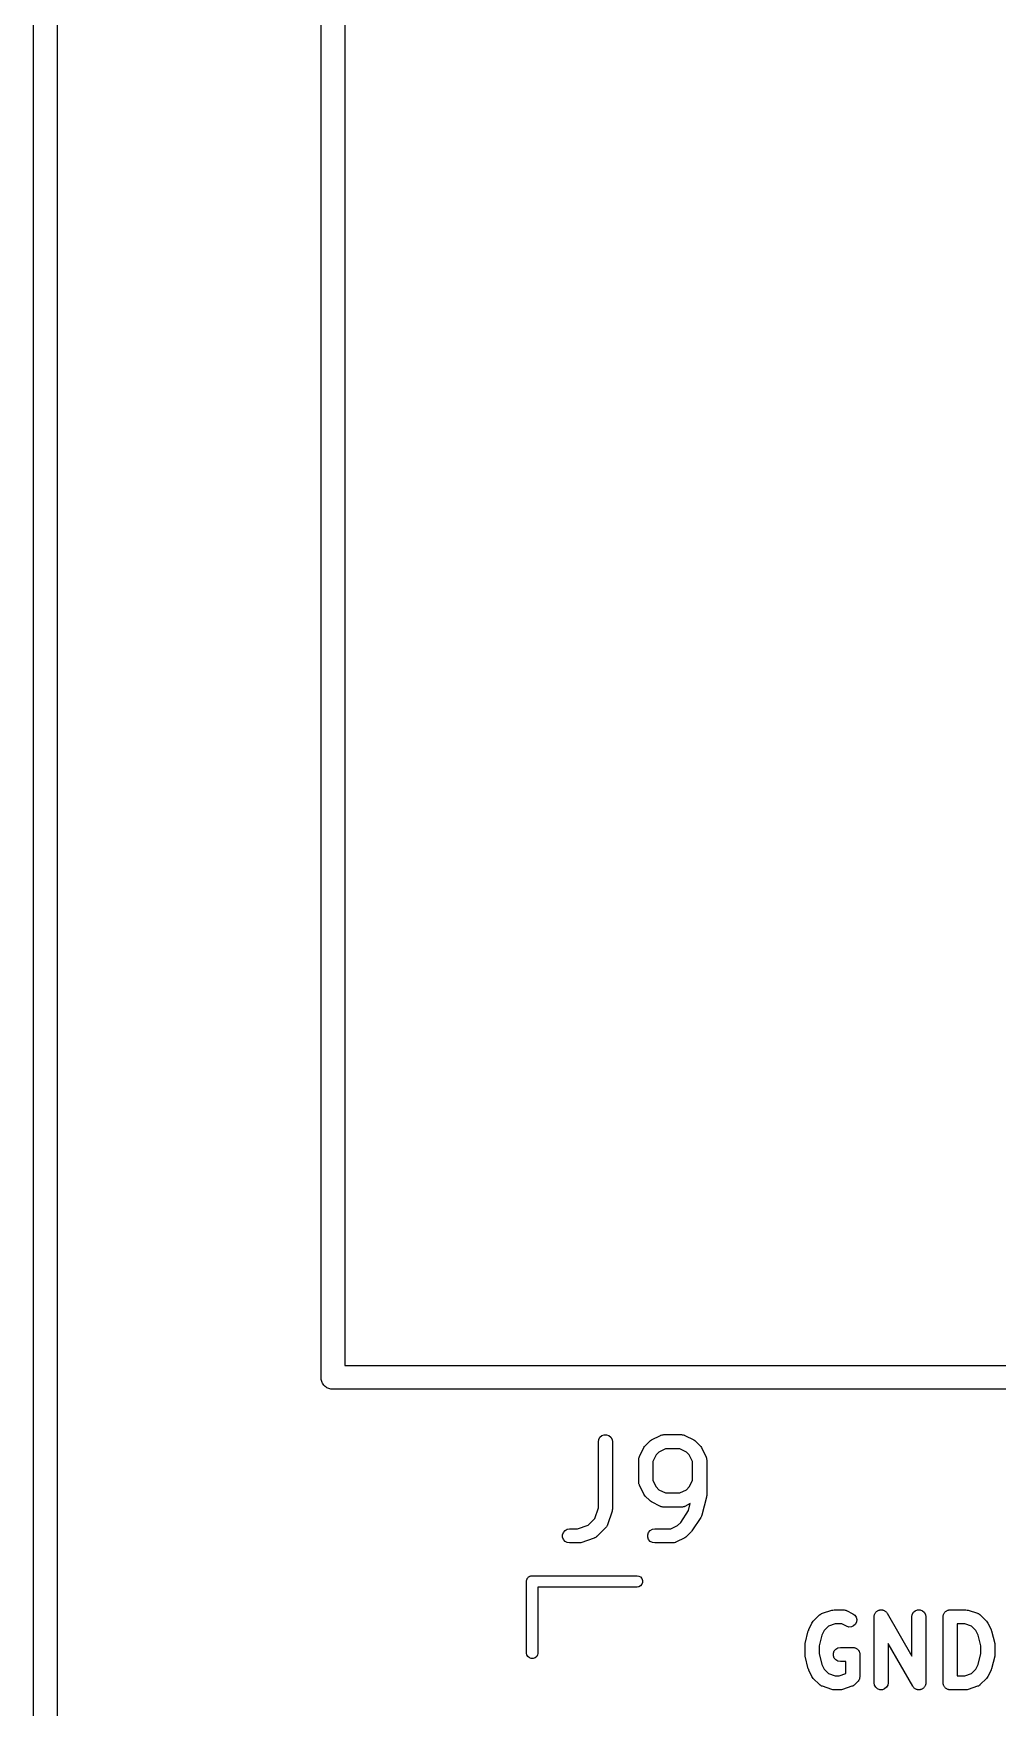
# Model space of a CAD drawing. Extents: x 10 to 287, y -200 to -10.
# Drawn here: x 115.39 to 125.62, y -107.64 to -89.86 of the extents above; entities that cross this region are included whole.
import ezdxf

# ---------------------------------------------------------------- set-up
doc = ezdxf.new("R2010")
doc.units = 0
doc.header["$MEASUREMENT"] = 0
doc.layers.add('BLACK', color=7, linetype='CONTINUOUS')

msp = doc.modelspace()

# ---------------------------------------------------------------- linework, layer by layer
at = {"layer": 'BLACK', "linetype": 'CONTINUOUS'}
for p, q in [((118.442, -104.113), (118.442, -74.157)), ((118.692, -74.26), (118.692, -104.01)), ((115.638, -81.5111), (115.638, -131.693)), ((115.388, -131.646), (115.388, -81.6581)), ((118.442, -104.157), (118.442, -104.113)), ((118.446, -104.167), (118.442, -104.157)), ((118.448, -104.178), (118.446, -104.167)), ((118.692, -104.01), (136.442, -104.01)), ((118.453, -104.188), (118.448, -104.178)), ((118.457, -104.198), (118.453, -104.188)), ((118.464, -104.207), (118.457, -104.198)), ((118.47, -104.217), (118.464, -104.207)), ((118.478, -104.224), (118.47, -104.217)), ((118.485, -104.232), (118.478, -104.224)), ((118.495, -104.238), (118.485, -104.232)), ((118.504, -104.245), (118.495, -104.238)), ((118.514, -104.249), (118.504, -104.245)), ((118.524, -104.254), (118.514, -104.249)), ((118.535, -104.256), (118.524, -104.254)), ((118.545, -104.26), (118.535, -104.256)), ((136.589, -104.26), (118.545, -104.26)), ((121.385, -104.818), (121.389, -104.793)), ((121.385, -105.52), (121.385, -104.818)), ((121.389, -104.793), (121.402, -104.77)), ((121.402, -104.77), (121.422, -104.753)), ((121.422, -104.753), (121.447, -104.745)), ((121.447, -104.745), (121.473, -104.745)), ((121.473, -104.745), (121.497, -104.753)), ((121.497, -104.753), (121.517, -104.77)), ((121.517, -104.77), (121.53, -104.793)), ((121.53, -104.793), (121.535, -104.818)), ((121.535, -104.818), (121.535, -105.533)), ((121.821, -104.975), (121.869, -104.88)), ((121.869, -104.88), (121.876, -104.87)), ((121.876, -104.87), (121.883, -104.861)), ((121.883, -104.861), (121.93, -104.813)), ((121.93, -104.813), (121.94, -104.806)), ((121.94, -104.806), (121.95, -104.799)), ((121.95, -104.799), (122.045, -104.751)), ((122.045, -104.751), (122.049, -104.75)), ((122.049, -104.75), (122.053, -104.748)), ((122.053, -104.748), (122.062, -104.746)), ((122.062, -104.746), (122.07, -104.744)), ((122.07, -104.744), (122.074, -104.744)), ((122.074, -104.744), (122.079, -104.743)), ((122.079, -104.743), (122.269, -104.743)), ((122.269, -104.743), (122.273, -104.744)), ((122.273, -104.744), (122.278, -104.744)), ((122.278, -104.744), (122.286, -104.746)), ((122.286, -104.746), (122.295, -104.748)), ((122.295, -104.748), (122.299, -104.75)), ((122.299, -104.75), (122.303, -104.751)), ((122.303, -104.751), (122.398, -104.799)), ((122.398, -104.799), (122.408, -104.806)), ((122.408, -104.806), (122.417, -104.813)), ((122.417, -104.813), (122.465, -104.861)), ((122.465, -104.861), (122.472, -104.87)), ((122.472, -104.87), (122.479, -104.88)), ((122.479, -104.88), (122.527, -104.975)), ((121.813, -105.009), (121.814, -105.005)), ((121.813, -105.247), (121.813, -105.009)), ((121.814, -105), (121.816, -104.992)), ((121.814, -105.005), (121.814, -105)), ((121.816, -104.992), (121.818, -104.983)), ((121.818, -104.983), (121.82, -104.979)), ((121.82, -104.979), (121.821, -104.975)), ((121.997, -104.958), (121.963, -105.027)), ((121.963, -105.027), (121.963, -105.229)), ((122.028, -104.928), (121.997, -104.958)), ((122.096, -104.893), (122.028, -104.928)), ((122.251, -104.893), (122.096, -104.893)), ((122.32, -104.928), (122.251, -104.893)), ((122.35, -104.958), (122.32, -104.928)), ((122.385, -105.027), (122.35, -104.958)), ((122.385, -105.229), (122.385, -105.027)), ((122.527, -104.975), (122.528, -104.979)), ((122.528, -104.979), (122.53, -104.983)), ((122.53, -104.983), (122.532, -104.992)), ((122.532, -104.992), (122.534, -105)), ((122.534, -105), (122.534, -105.005)), ((122.534, -105.005), (122.535, -105.009)), ((122.535, -105.009), (122.535, -105.39)), ((121.963, -105.229), (121.997, -105.298)), ((122.35, -105.298), (122.385, -105.229)), ((121.814, -105.251), (121.813, -105.247)), ((121.814, -105.256), (121.814, -105.251)), ((121.816, -105.264), (121.814, -105.256)), ((121.818, -105.273), (121.816, -105.264)), ((121.82, -105.276), (121.818, -105.273)), ((121.821, -105.28), (121.82, -105.276)), ((121.869, -105.376), (121.821, -105.28)), ((121.876, -105.385), (121.869, -105.376)), ((121.883, -105.395), (121.876, -105.385)), ((121.93, -105.443), (121.883, -105.395)), ((121.997, -105.298), (122.028, -105.328)), ((122.028, -105.328), (122.096, -105.362)), ((122.096, -105.362), (122.251, -105.362)), ((122.251, -105.362), (122.32, -105.328)), ((122.32, -105.328), (122.35, -105.298)), ((122.532, -105.408), (122.485, -105.598)), ((122.533, -105.399), (122.532, -105.408)), ((122.535, -105.39), (122.533, -105.399)), ((121.346, -105.635), (121.385, -105.52)), ((121.531, -105.556), (121.483, -105.699)), ((121.533, -105.545), (121.531, -105.556)), ((121.535, -105.533), (121.533, -105.545)), ((121.94, -105.45), (121.93, -105.443)), ((121.95, -105.457), (121.94, -105.45)), ((122.045, -105.505), (121.95, -105.457)), ((122.049, -105.506), (122.045, -105.505)), ((122.053, -105.508), (122.049, -105.506)), ((122.062, -105.509), (122.053, -105.508)), ((122.07, -105.512), (122.062, -105.509)), ((122.074, -105.512), (122.07, -105.512)), ((122.079, -105.512), (122.074, -105.512)), ((122.269, -105.512), (122.079, -105.512)), ((122.259, -105.675), (122.342, -105.549)), ((122.273, -105.512), (122.269, -105.512)), ((122.278, -105.512), (122.273, -105.512)), ((122.286, -105.509), (122.278, -105.512)), ((122.295, -105.508), (122.286, -105.509)), ((122.299, -105.506), (122.295, -105.508)), ((122.303, -105.505), (122.299, -105.506)), ((122.361, -105.475), (122.303, -105.505)), ((122.342, -105.549), (122.361, -105.475)), ((121.014, -105.781), (121.031, -105.761)), ((121.031, -105.761), (121.053, -105.748)), ((121.053, -105.748), (121.079, -105.743)), ((121.079, -105.743), (121.162, -105.743)), ((121.162, -105.743), (121.276, -105.705)), ((121.276, -105.705), (121.346, -105.635)), ((121.465, -105.729), (121.37, -105.824)), ((121.468, -105.725), (121.465, -105.729)), ((121.471, -105.722), (121.468, -105.725)), ((121.475, -105.714), (121.471, -105.722)), ((121.48, -105.707), (121.475, -105.714)), ((121.481, -105.703), (121.48, -105.707)), ((121.483, -105.699), (121.481, -105.703)), ((121.919, -105.781), (121.935, -105.761)), ((121.935, -105.761), (121.958, -105.748)), ((121.958, -105.748), (121.983, -105.743)), ((121.983, -105.743), (122.156, -105.743)), ((122.156, -105.743), (122.225, -105.709)), ((122.225, -105.709), (122.259, -105.675)), ((122.379, -105.765), (122.374, -105.77)), ((122.474, -105.622), (122.379, -105.765)), ((122.48, -105.61), (122.474, -105.622)), ((122.485, -105.598), (122.48, -105.61)), ((121.005, -105.805), (121.014, -105.781)), ((121.005, -105.831), (121.005, -105.805)), ((121.014, -105.856), (121.005, -105.831)), ((121.031, -105.876), (121.014, -105.856)), ((121.053, -105.889), (121.031, -105.876)), ((121.079, -105.893), (121.053, -105.889)), ((121.174, -105.893), (121.079, -105.893)), ((121.186, -105.891), (121.174, -105.893)), ((121.198, -105.89), (121.186, -105.891)), ((121.341, -105.842), (121.198, -105.89)), ((121.344, -105.84), (121.341, -105.842)), ((121.349, -105.839), (121.344, -105.84)), ((121.356, -105.834), (121.349, -105.839)), ((121.363, -105.83), (121.356, -105.834)), ((121.366, -105.826), (121.363, -105.83)), ((121.37, -105.824), (121.366, -105.826)), ((121.91, -105.805), (121.919, -105.781)), ((121.91, -105.831), (121.91, -105.805)), ((121.919, -105.856), (121.91, -105.831)), ((121.935, -105.876), (121.919, -105.856)), ((121.958, -105.889), (121.935, -105.876)), ((121.983, -105.893), (121.958, -105.889)), ((122.174, -105.893), (121.983, -105.893)), ((122.178, -105.893), (122.174, -105.893)), ((122.183, -105.893), (122.178, -105.893)), ((122.191, -105.89), (122.183, -105.893)), ((122.2, -105.889), (122.191, -105.89)), ((122.203, -105.887), (122.2, -105.889)), ((122.207, -105.885), (122.203, -105.887)), ((122.303, -105.838), (122.207, -105.885)), ((122.312, -105.831), (122.303, -105.838)), ((122.322, -105.824), (122.312, -105.831)), ((122.37, -105.776), (122.322, -105.824)), ((122.374, -105.77), (122.37, -105.776)), ((120.623, -106.29), (120.625, -106.285)), ((120.623, -106.296), (120.623, -106.29)), ((120.623, -107.066), (120.623, -106.296)), ((120.625, -106.285), (120.626, -106.28)), ((120.626, -106.28), (120.628, -106.276)), ((120.628, -106.276), (120.63, -106.271)), ((120.63, -106.271), (120.634, -106.266)), ((120.634, -106.266), (120.636, -106.262)), ((120.636, -106.262), (120.64, -106.258)), ((120.64, -106.258), (120.644, -106.254)), ((120.644, -106.254), (120.648, -106.252)), ((120.648, -106.252), (120.653, -106.248)), ((120.653, -106.248), (120.658, -106.246)), ((120.658, -106.246), (120.662, -106.244)), ((120.662, -106.244), (120.667, -106.243)), ((120.667, -106.243), (120.672, -106.241)), ((120.672, -106.241), (120.678, -106.241)), ((120.678, -106.241), (120.678, -106.241)), ((120.678, -106.241), (121.798, -106.241)), ((121.798, -106.241), (121.814, -106.244)), ((121.814, -106.244), (121.832, -106.254)), ((121.832, -106.254), (121.846, -106.271)), ((121.846, -106.271), (121.853, -106.29)), ((121.853, -106.29), (121.853, -106.312)), ((121.798, -106.361), (120.743, -106.361)), ((120.743, -106.361), (120.743, -107.066)), ((121.814, -106.358), (121.798, -106.361)), ((121.832, -106.348), (121.814, -106.358)), ((121.846, -106.331), (121.832, -106.348)), ((121.853, -106.312), (121.846, -106.331)), ((123.667, -106.725), (123.734, -106.658)), ((123.734, -106.658), (123.738, -106.655)), ((123.738, -106.655), (123.74, -106.652)), ((123.74, -106.652), (123.748, -106.648)), ((123.748, -106.648), (123.755, -106.643)), ((123.755, -106.643), (123.759, -106.642)), ((123.759, -106.642), (123.763, -106.64)), ((123.763, -106.64), (123.863, -106.607)), ((123.863, -106.607), (123.875, -106.605)), ((123.875, -106.605), (123.887, -106.603)), ((123.887, -106.603), (123.987, -106.603)), ((123.987, -106.603), (123.991, -106.603)), ((123.991, -106.603), (123.996, -106.603)), ((123.996, -106.603), (124.004, -106.606)), ((124.004, -106.606), (124.013, -106.607)), ((124.013, -106.607), (124.016, -106.609)), ((124.016, -106.609), (124.021, -106.611)), ((124.021, -106.611), (124.087, -106.644)), ((124.087, -106.644), (124.108, -106.659)), ((124.313, -106.664), (124.315, -106.658)), ((124.315, -106.658), (124.317, -106.652)), ((124.317, -106.652), (124.32, -106.646)), ((124.32, -106.646), (124.322, -106.64)), ((124.322, -106.64), (124.326, -106.635)), ((124.326, -106.635), (124.33, -106.629)), ((124.33, -106.629), (124.335, -106.625)), ((124.335, -106.625), (124.339, -106.62)), ((124.339, -106.62), (124.345, -106.617)), ((124.345, -106.617), (124.349, -106.613)), ((124.349, -106.613), (124.356, -106.61)), ((124.356, -106.61), (124.362, -106.607)), ((124.362, -106.607), (124.368, -106.606)), ((124.368, -106.606), (124.374, -106.604)), ((124.374, -106.604), (124.381, -106.604)), ((124.381, -106.604), (124.387, -106.603)), ((124.387, -106.603), (124.394, -106.604)), ((124.394, -106.604), (124.4, -106.604)), ((124.4, -106.604), (124.406, -106.606)), ((124.406, -106.606), (124.413, -106.607)), ((124.413, -106.607), (124.418, -106.611)), ((124.418, -106.611), (124.424, -106.613)), ((124.424, -106.613), (124.43, -106.617)), ((124.43, -106.617), (124.435, -106.62)), ((124.435, -106.62), (124.44, -106.625)), ((124.44, -106.625), (124.444, -106.629)), ((124.444, -106.629), (124.448, -106.635)), ((124.448, -106.635), (124.452, -106.64)), ((124.452, -106.64), (124.712, -107.095)), ((124.712, -106.678), (124.717, -106.652)), ((124.717, -106.652), (124.73, -106.629)), ((124.73, -106.629), (124.749, -106.613)), ((124.749, -106.613), (124.774, -106.604)), ((124.774, -106.604), (124.8, -106.604)), ((124.8, -106.604), (124.825, -106.613)), ((124.825, -106.613), (124.844, -106.629)), ((124.844, -106.629), (124.857, -106.652)), ((124.857, -106.652), (124.862, -106.678)), ((125.046, -106.665), (125.049, -106.658)), ((125.049, -106.658), (125.05, -106.652)), ((125.05, -106.652), (125.053, -106.646)), ((125.053, -106.646), (125.055, -106.64)), ((125.055, -106.64), (125.06, -106.635)), ((125.06, -106.635), (125.063, -106.629)), ((125.063, -106.629), (125.068, -106.625)), ((125.068, -106.625), (125.072, -106.62)), ((125.072, -106.62), (125.078, -106.617)), ((125.078, -106.617), (125.083, -106.613)), ((125.083, -106.613), (125.089, -106.61)), ((125.089, -106.61), (125.095, -106.607)), ((125.095, -106.607), (125.101, -106.606)), ((125.101, -106.606), (125.107, -106.604)), ((125.107, -106.604), (125.114, -106.604)), ((125.114, -106.604), (125.12, -106.603)), ((125.12, -106.603), (125.287, -106.603)), ((125.287, -106.603), (125.299, -106.605)), ((125.299, -106.605), (125.311, -106.607)), ((125.311, -106.607), (125.411, -106.64)), ((125.411, -106.64), (125.415, -106.642)), ((125.415, -106.642), (125.419, -106.643)), ((125.419, -106.643), (125.426, -106.648)), ((125.426, -106.648), (125.434, -106.652)), ((125.434, -106.652), (125.436, -106.655)), ((125.436, -106.655), (125.44, -106.658)), ((125.44, -106.658), (125.507, -106.725)), ((123.581, -106.959), (123.614, -106.826)), ((123.614, -106.826), (123.618, -106.819)), ((123.618, -106.819), (123.62, -106.811)), ((123.62, -106.811), (123.653, -106.744)), ((123.653, -106.744), (123.66, -106.734)), ((123.66, -106.734), (123.667, -106.725)), ((123.782, -106.822), (123.758, -106.871)), ((123.828, -106.777), (123.782, -106.822)), ((123.899, -106.753), (123.828, -106.777)), ((123.969, -106.753), (123.899, -106.753)), ((124.02, -106.778), (123.969, -106.753)), ((124.045, -106.786), (124.02, -106.778)), ((124.071, -106.784), (124.045, -106.786)), ((124.095, -106.774), (124.071, -106.784)), ((124.114, -106.756), (124.095, -106.774)), ((124.108, -106.659), (124.122, -106.681)), ((124.126, -106.732), (124.114, -106.756)), ((124.122, -106.681), (124.129, -106.707)), ((124.129, -106.707), (124.126, -106.732)), ((124.312, -106.678), (124.313, -106.671)), ((124.312, -107.378), (124.312, -106.678)), ((124.313, -106.671), (124.313, -106.664)), ((124.712, -107.095), (124.712, -106.678)), ((124.862, -106.678), (124.862, -107.378)), ((125.045, -106.678), (125.046, -106.671)), ((125.045, -107.378), (125.045, -106.678)), ((125.046, -106.671), (125.046, -106.665)), ((125.195, -106.753), (125.195, -107.303)), ((125.275, -106.753), (125.195, -106.753)), ((125.346, -106.777), (125.275, -106.753)), ((125.392, -106.822), (125.346, -106.777)), ((125.416, -106.871), (125.392, -106.822)), ((125.507, -106.725), (125.514, -106.734)), ((125.514, -106.734), (125.521, -106.744)), ((125.521, -106.744), (125.554, -106.811)), ((125.554, -106.811), (125.556, -106.819)), ((125.556, -106.819), (125.56, -106.826)), ((125.56, -106.826), (125.593, -106.959)), ((123.579, -106.978), (123.58, -106.969)), ((123.579, -107.078), (123.579, -106.978)), ((123.58, -106.969), (123.581, -106.959)), ((123.758, -106.871), (123.729, -106.987)), ((123.729, -106.987), (123.729, -107.068)), ((123.905, -107.02), (123.928, -107.007)), ((123.928, -107.007), (123.954, -107.003)), ((123.954, -107.003), (124.087, -107.003)), ((124.087, -107.003), (124.093, -107.004)), ((124.093, -107.004), (124.1, -107.004)), ((124.1, -107.004), (124.106, -107.006)), ((124.106, -107.006), (124.113, -107.007)), ((124.113, -107.007), (124.118, -107.01)), ((124.118, -107.01), (124.124, -107.013)), ((124.124, -107.013), (124.13, -107.017)), ((124.722, -107.415), (124.462, -106.96)), ((124.462, -106.96), (124.462, -107.378)), ((125.445, -106.987), (125.416, -106.871)), ((125.445, -107.068), (125.445, -106.987)), ((125.593, -106.959), (125.594, -106.969)), ((125.594, -106.969), (125.595, -106.978)), ((125.595, -106.978), (125.595, -107.078)), ((120.626, -107.082), (120.623, -107.066)), ((120.636, -107.1), (120.626, -107.082)), ((120.653, -107.114), (120.636, -107.1)), ((120.672, -107.121), (120.653, -107.114)), ((120.694, -107.121), (120.672, -107.121)), ((120.713, -107.114), (120.694, -107.121)), ((120.73, -107.1), (120.713, -107.114)), ((120.74, -107.082), (120.73, -107.1)), ((120.743, -107.066), (120.74, -107.082)), ((123.58, -107.087), (123.579, -107.078)), ((123.581, -107.096), (123.58, -107.087)), ((123.614, -107.229), (123.581, -107.096)), ((123.729, -107.068), (123.758, -107.185)), ((123.758, -107.185), (123.782, -107.233)), ((123.88, -107.065), (123.889, -107.04)), ((123.88, -107.091), (123.88, -107.065)), ((123.889, -107.115), (123.88, -107.091)), ((123.889, -107.04), (123.905, -107.02)), ((123.905, -107.135), (123.889, -107.115)), ((123.928, -107.148), (123.905, -107.135)), ((123.954, -107.153), (123.928, -107.148)), ((124.012, -107.153), (123.954, -107.153)), ((124.012, -107.279), (124.012, -107.153)), ((124.13, -107.017), (124.135, -107.02)), ((124.135, -107.02), (124.139, -107.025)), ((124.139, -107.025), (124.144, -107.029)), ((124.144, -107.029), (124.148, -107.035)), ((124.148, -107.035), (124.152, -107.04)), ((124.152, -107.04), (124.154, -107.046)), ((124.154, -107.046), (124.157, -107.052)), ((124.157, -107.052), (124.159, -107.058)), ((124.159, -107.058), (124.161, -107.065)), ((124.161, -107.065), (124.161, -107.071)), ((124.161, -107.071), (124.162, -107.078)), ((124.162, -107.078), (124.162, -107.311)), ((125.392, -107.233), (125.416, -107.185)), ((125.416, -107.185), (125.445, -107.068)), ((125.593, -107.096), (125.56, -107.229)), ((125.594, -107.087), (125.593, -107.096)), ((125.595, -107.078), (125.594, -107.087)), ((123.618, -107.237), (123.614, -107.229)), ((123.62, -107.245), (123.618, -107.237)), ((123.653, -107.311), (123.62, -107.245)), ((123.66, -107.321), (123.653, -107.311)), ((123.667, -107.331), (123.66, -107.321)), ((123.734, -107.397), (123.667, -107.331)), ((123.782, -107.233), (123.828, -107.279)), ((123.828, -107.279), (123.899, -107.303)), ((123.899, -107.303), (123.941, -107.303)), ((123.941, -107.303), (124.012, -107.279)), ((124.14, -107.364), (124.107, -107.397)), ((124.142, -107.361), (124.14, -107.364)), ((124.144, -107.359), (124.142, -107.361)), ((124.149, -107.351), (124.144, -107.359)), ((124.155, -107.343), (124.149, -107.351)), ((124.156, -107.34), (124.155, -107.343)), ((124.157, -107.337), (124.156, -107.34)), ((124.159, -107.327), (124.157, -107.337)), ((124.162, -107.318), (124.159, -107.327)), ((124.162, -107.311), (124.161, -107.314)), ((124.161, -107.314), (124.162, -107.318)), ((125.195, -107.303), (125.275, -107.303)), ((125.275, -107.303), (125.346, -107.279)), ((125.346, -107.279), (125.392, -107.233)), ((125.507, -107.331), (125.44, -107.397)), ((125.514, -107.321), (125.507, -107.331)), ((125.521, -107.311), (125.514, -107.321)), ((125.554, -107.245), (125.521, -107.311)), ((125.556, -107.237), (125.554, -107.245)), ((125.56, -107.229), (125.556, -107.237)), ((123.738, -107.4), (123.734, -107.397)), ((123.74, -107.403), (123.738, -107.4)), ((123.748, -107.407), (123.74, -107.403)), ((123.755, -107.412), (123.748, -107.407)), ((123.759, -107.413), (123.755, -107.412)), ((123.763, -107.415), (123.759, -107.413)), ((123.863, -107.449), (123.763, -107.415)), ((123.875, -107.451), (123.863, -107.449)), ((123.887, -107.453), (123.875, -107.451)), ((123.954, -107.453), (123.887, -107.453)), ((123.966, -107.451), (123.954, -107.453)), ((123.977, -107.449), (123.966, -107.451)), ((124.077, -107.415), (123.977, -107.449)), ((124.081, -107.413), (124.077, -107.415)), ((124.085, -107.412), (124.081, -107.413)), ((124.093, -107.407), (124.085, -107.412)), ((124.1, -107.403), (124.093, -107.407)), ((124.103, -107.4), (124.1, -107.403)), ((124.107, -107.397), (124.103, -107.4)), ((124.317, -107.403), (124.312, -107.378)), ((124.33, -107.426), (124.317, -107.403)), ((124.349, -107.443), (124.33, -107.426)), ((124.374, -107.452), (124.349, -107.443)), ((124.4, -107.452), (124.374, -107.452)), ((124.424, -107.443), (124.4, -107.452)), ((124.444, -107.426), (124.424, -107.443)), ((124.457, -107.403), (124.444, -107.426)), ((124.462, -107.378), (124.457, -107.403)), ((124.726, -107.42), (124.722, -107.415)), ((124.73, -107.426), (124.726, -107.42)), ((124.734, -107.43), (124.73, -107.426)), ((124.739, -107.435), (124.734, -107.43)), ((124.744, -107.438), (124.739, -107.435)), ((124.749, -107.443), (124.744, -107.438)), ((124.756, -107.445), (124.749, -107.443)), ((124.761, -107.448), (124.756, -107.445)), ((124.768, -107.449), (124.761, -107.448)), ((124.774, -107.452), (124.768, -107.449)), ((124.78, -107.452), (124.774, -107.452)), ((124.787, -107.453), (124.78, -107.452)), ((124.793, -107.452), (124.787, -107.453)), ((124.8, -107.452), (124.793, -107.452)), ((124.806, -107.449), (124.8, -107.452)), ((124.812, -107.448), (124.806, -107.449)), ((124.818, -107.445), (124.812, -107.448)), ((124.825, -107.443), (124.818, -107.445)), ((124.829, -107.439), (124.825, -107.443)), ((124.835, -107.435), (124.829, -107.439)), ((124.839, -107.43), (124.835, -107.435)), ((124.844, -107.426), (124.839, -107.43)), ((124.848, -107.42), (124.844, -107.426)), ((124.852, -107.415), (124.848, -107.42)), ((124.854, -107.409), (124.852, -107.415)), ((124.857, -107.403), (124.854, -107.409)), ((124.859, -107.397), (124.857, -107.403)), ((124.861, -107.391), (124.859, -107.397)), ((124.862, -107.378), (124.861, -107.384)), ((124.861, -107.384), (124.861, -107.391)), ((125.046, -107.384), (125.045, -107.378)), ((125.046, -107.391), (125.046, -107.384)), ((125.049, -107.397), (125.046, -107.391)), ((125.05, -107.403), (125.049, -107.397)), ((125.053, -107.409), (125.05, -107.403)), ((125.055, -107.415), (125.053, -107.409)), ((125.06, -107.42), (125.055, -107.415)), ((125.063, -107.426), (125.06, -107.42)), ((125.068, -107.43), (125.063, -107.426)), ((125.072, -107.435), (125.068, -107.43)), ((125.078, -107.438), (125.072, -107.435)), ((125.083, -107.443), (125.078, -107.438)), ((125.089, -107.445), (125.083, -107.443)), ((125.095, -107.448), (125.089, -107.445)), ((125.101, -107.449), (125.095, -107.448)), ((125.107, -107.452), (125.101, -107.449)), ((125.114, -107.452), (125.107, -107.452)), ((125.12, -107.453), (125.114, -107.452)), ((125.287, -107.453), (125.12, -107.453)), ((125.299, -107.451), (125.287, -107.453)), ((125.311, -107.449), (125.299, -107.451)), ((125.411, -107.415), (125.311, -107.449)), ((125.415, -107.413), (125.411, -107.415)), ((125.419, -107.412), (125.415, -107.413)), ((125.426, -107.407), (125.419, -107.412)), ((125.434, -107.403), (125.426, -107.407)), ((125.436, -107.4), (125.434, -107.403)), ((125.44, -107.397), (125.436, -107.4))]:
    msp.add_line(p, q, dxfattribs=at)

doc.saveas('drawing.dxf')
